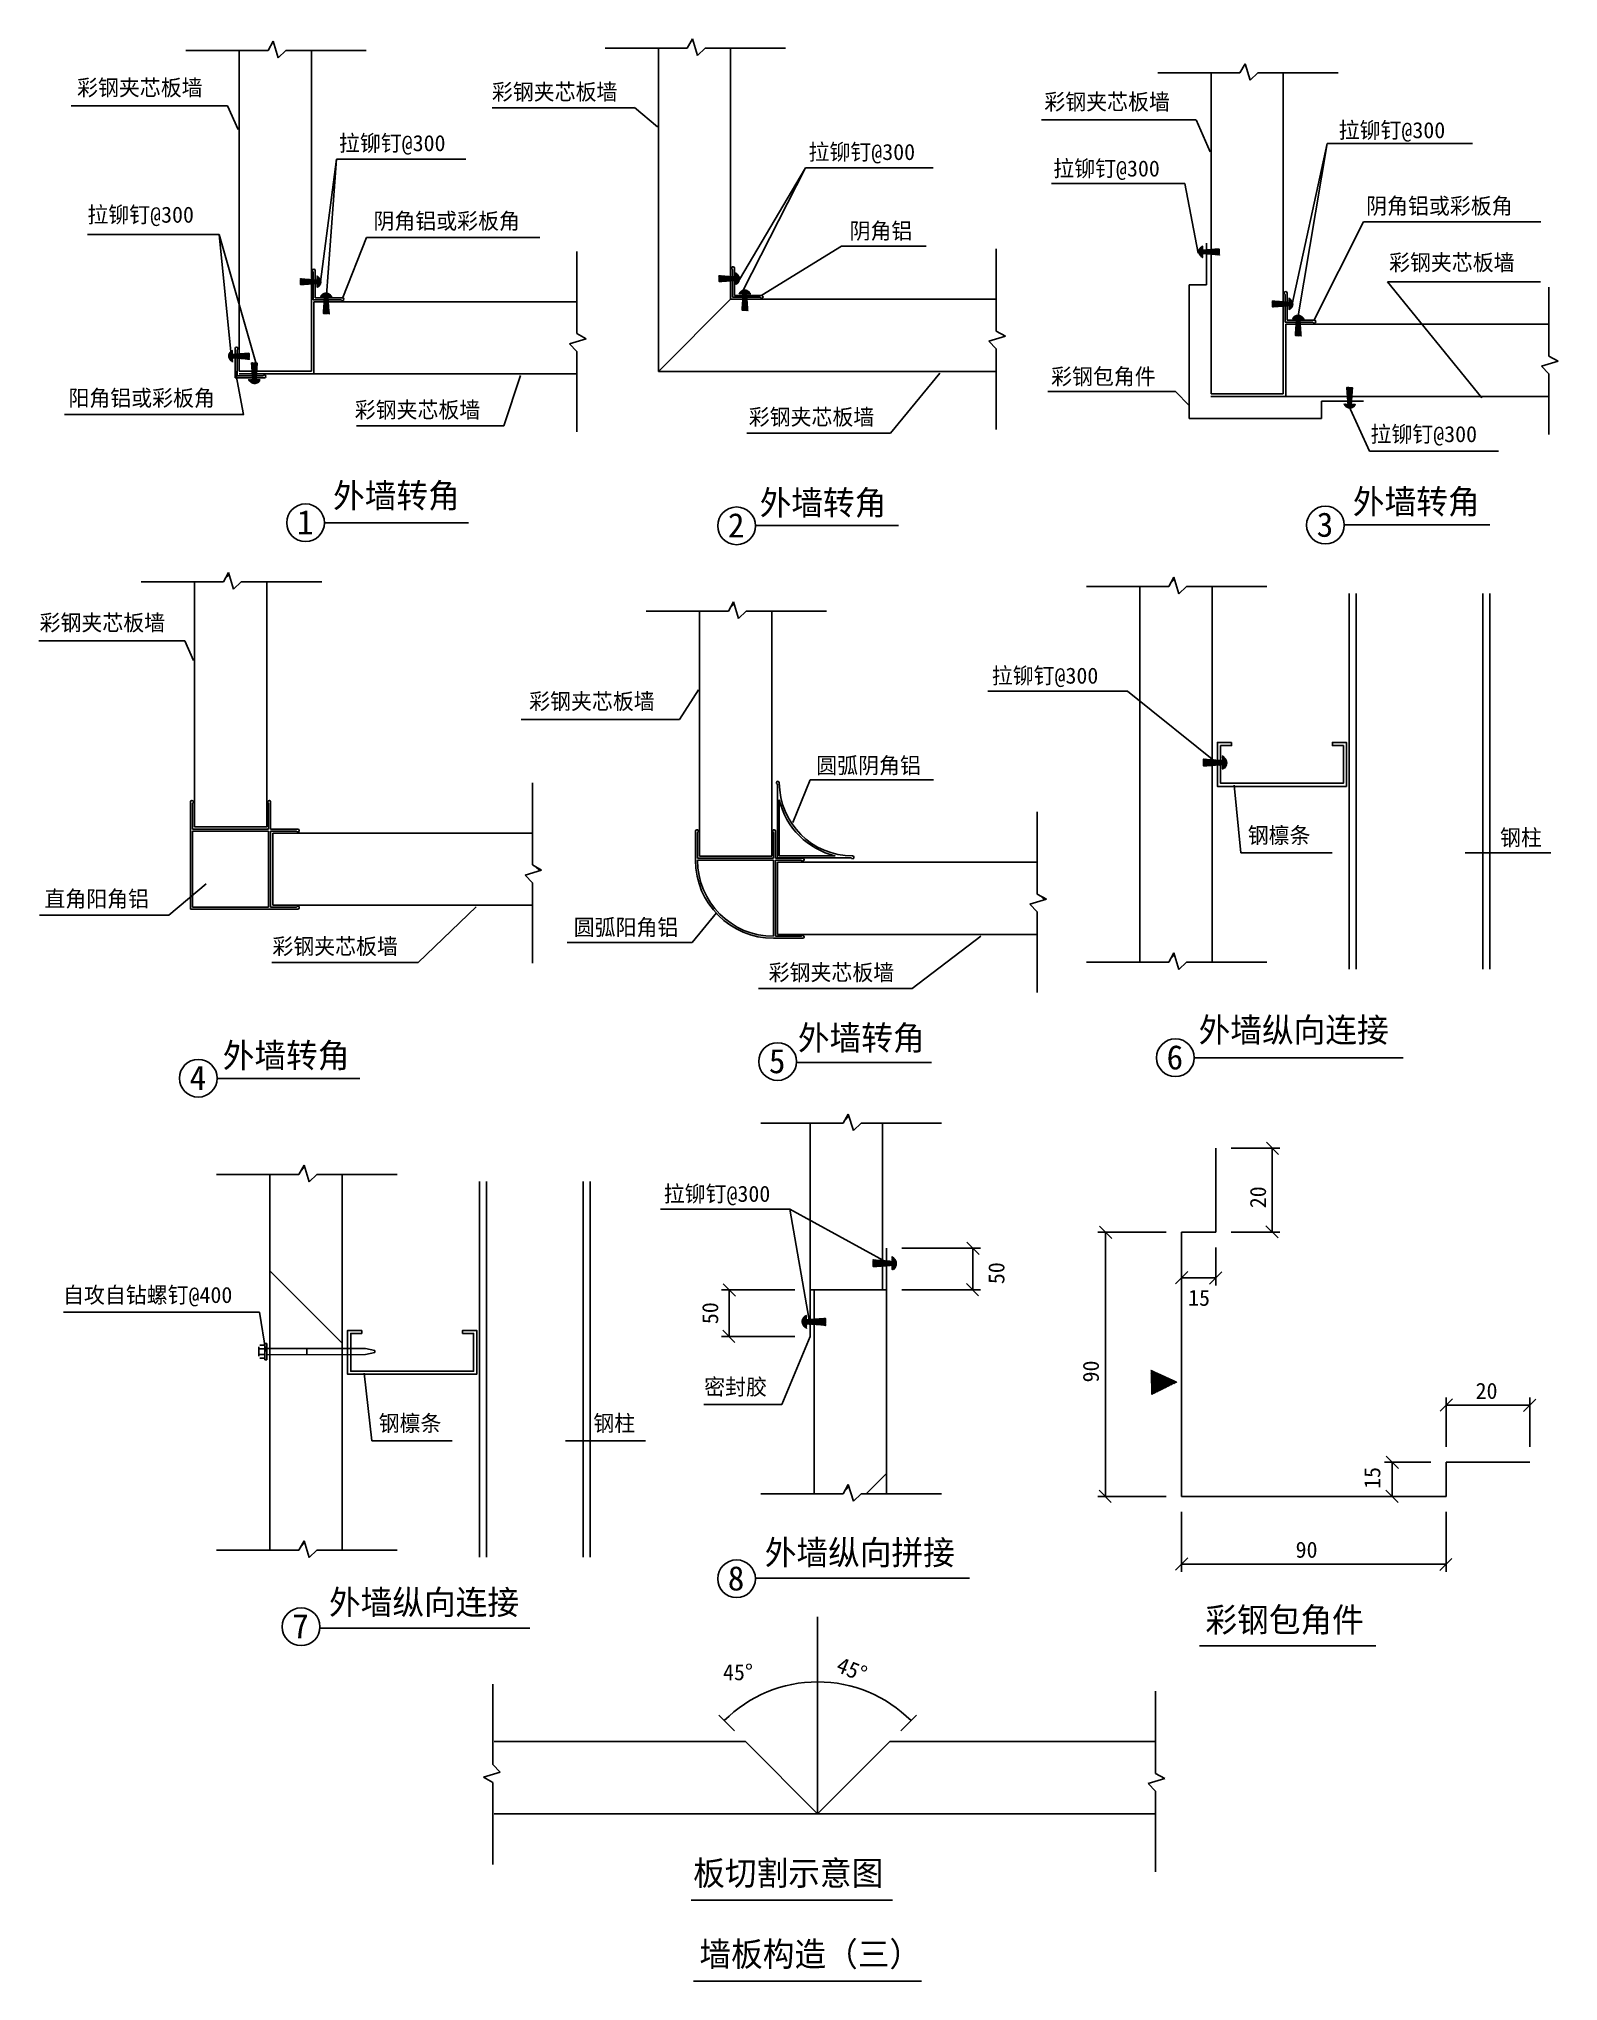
# Model space of a CAD drawing. Header units: metres. Extents: x 346 to 1337, y 567 to 1835.
import ezdxf

# ---------------------------------------------------------------- set-up
doc = ezdxf.new("R2010")
doc.units = ezdxf.units.M
doc.layers.add('_TCH_MASK', color=7, linetype='Continuous')

# ---------------------------------------------------------------- blocks, each defined once
blk = doc.blocks.new('_ARCHTICK')
at = {"color": 6, "linetype": 'ByBlock'}
blk.add_lwpolyline([(-0.59, -0.59), (0.55, 0.55)], dxfattribs=at)

msp = doc.modelspace()

# ---------------------------------------------------------------- hatches: boundary and pattern name
at = {"layer": '_TCH_MASK'}
h = msp.add_hatch(dxfattribs=at)
h.set_pattern_fill('SOLID')
h.paths.add_polyline_path([(1105, 1700.04), (1105, 1697.45), (1115.93, 1698.26), (1115.93, 1694.12), (1105, 1694.93), (1105, 1692.33, -0.7)])
h = msp.add_hatch(dxfattribs=at)
h.set_pattern_fill('SOLID')
h.paths.add_polyline_path([(526.98, 1680.51), (526.98, 1677.91), (516.05, 1678.72), (516.05, 1674.58), (526.98, 1675.4), (526.98, 1672.8, 0.7)])
h = msp.add_hatch(dxfattribs=at)
h.set_pattern_fill('SOLID')
h.paths.add_polyline_path([(800.17, 1682.52), (800.17, 1679.92), (789.24, 1680.73), (789.24, 1676.59), (800.17, 1677.41), (800.17, 1674.81, 0.7)])
h = msp.add_hatch(dxfattribs=at)
h.set_pattern_fill('SOLID')
h.paths.add_polyline_path([(529.2, 1666.72), (531.8, 1666.72), (530.98, 1655.79), (535.12, 1655.79), (534.31, 1666.72), (536.91, 1666.72, 0.7)])
h = msp.add_hatch(dxfattribs=at)
h.set_pattern_fill('SOLID')
h.paths.add_polyline_path([(802.38, 1668.73), (804.98, 1668.73), (804.17, 1657.8), (808.31, 1657.8), (807.5, 1668.73), (810.1, 1668.73, 0.7)])
h = msp.add_hatch(dxfattribs=at)
h.set_pattern_fill('SOLID')
h.paths.add_polyline_path([(1161.21, 1666.05), (1161.21, 1663.45), (1150.29, 1664.26), (1150.29, 1660.12), (1161.21, 1660.94), (1161.21, 1658.34, 0.7)])
h = msp.add_hatch(dxfattribs=at)
h.set_pattern_fill('SOLID')
h.paths.add_polyline_path([(1163.43, 1652.26), (1166.03, 1652.26), (1165.22, 1641.33), (1169.36, 1641.33), (1168.55, 1652.26), (1171.14, 1652.26, 0.7)])
h = msp.add_hatch(dxfattribs=at)
h.set_pattern_fill('SOLID')
h.paths.add_polyline_path([(471.98, 1631.95), (471.98, 1629.35), (482.91, 1630.17), (482.91, 1626.03), (471.98, 1626.84), (471.98, 1624.24, -0.7)])
h = msp.add_hatch(dxfattribs=at)
h.set_pattern_fill('SOLID')
h.paths.add_polyline_path([(482.31, 1612.8), (484.91, 1612.8), (484.1, 1623.73), (488.24, 1623.73), (487.42, 1612.8), (490.02, 1612.8, -0.7)])
h = msp.add_hatch(dxfattribs=at)
h.set_pattern_fill('SOLID')
h.paths.add_polyline_path([(1196.99, 1596.79), (1199.59, 1596.79), (1198.77, 1607.72), (1202.91, 1607.72), (1202.1, 1596.79), (1204.7, 1596.79, -0.7)])
h = msp.add_hatch(dxfattribs=at)
h.set_pattern_fill('ANSI37', scale=170)
h.paths.add_polyline_path([(1063.93, 1232.54), (1082.8, 1232.54), (1086.12, 1238.57), (1089.44, 1227.76), (1094.42, 1232.54), (1111.06, 1232.54), (1111.06, 1477.77), (1094.42, 1477.77), (1089.44, 1472.99), (1086.54, 1482.46), (1083.97, 1479.9), (1082.8, 1477.77), (1063.93, 1477.77)])
h = msp.add_hatch(dxfattribs=at)
h.set_pattern_fill('SOLID')
h.paths.add_polyline_path([(1117.78, 1358.38), (1117.78, 1361.34), (1105.33, 1360.41), (1105.33, 1365.13), (1117.78, 1364.2), (1117.78, 1367.16, -0.7)])
h = msp.add_hatch(dxfattribs=at)
h.set_pattern_fill('ANSI37', scale=170)
h.paths.add_polyline_path([(895.94, 1127.34), (882.03, 1127.34), (877.05, 1122.56), (874.15, 1132.03), (871.58, 1129.46), (870.41, 1127.34), (848.8, 1127.34), (848.8, 1049.11), (895.94, 1037.32)])
h.paths.add_polyline_path([(848.8, 1049.11), (848.8, 1018.65), (895.94, 1018.65), (895.94, 1037.32)])
h = msp.add_hatch(dxfattribs=at)
h.set_pattern_fill('ANSI37', scale=170)
h.paths.add_polyline_path([(496.37, 848.77), (515.24, 848.77), (518.56, 854.8), (521.88, 843.99), (526.86, 848.77), (543.5, 848.77), (543.5, 1094.01), (526.86, 1094.01), (521.88, 1089.23), (518.98, 1098.69), (516.41, 1096.13), (515.24, 1094.01), (496.37, 1094.01)])
h = msp.add_hatch(dxfattribs=at)
h.set_pattern_fill('SOLID')
h.paths.add_polyline_path([(902.2, 1031.54), (902.2, 1034.5), (889.75, 1033.57), (889.75, 1038.29), (902.2, 1037.36), (902.2, 1040.32, -0.7)])
h = msp.add_hatch(dxfattribs=at)
h.set_pattern_fill('ANSI37', scale=170)
h.paths.add_polyline_path([(898.67, 1018.65), (851.54, 1018.65), (851.54, 885.42), (870.41, 885.42), (873.73, 891.45), (877.05, 880.64), (882.03, 885.42), (898.67, 885.42)])
h = msp.add_hatch(dxfattribs=at)
h.set_pattern_fill('SOLID')
h.paths.add_polyline_path([(846.54, 993.37), (846.54, 996.33), (858.98, 995.41), (858.98, 1000.12), (846.54, 999.19), (846.54, 1002.16, 0.7)])
h = msp.add_hatch(dxfattribs=at)
h.set_pattern_fill('SOLID')
h.paths.add_polyline_path([(1088.24, 958.53), (1071.58, 950.24), (1071.31, 966.25)])

# ---------------------------------------------------------------- linework, layer by layer
for p, q in [((531.93, 1519.25), (625.96, 1519.25)), ((813.38, 1517.49), (906.53, 1517.49)), ((1197.36, 1517.94), (1292.28, 1517.94)), ((840.13, 1167.11), (927.97, 1167.11)), ((1099.66, 1169.98), (1235.74, 1169.98)), ((461.9, 1156.5), (555.08, 1156.5)), ((813.31, 830.35), (952.84, 830.35)), ((528.92, 797.88), (665.84, 797.88)), ((1102.86, 786.33), (1217.85, 786.33)), ((771.18, 620.21), (902.49, 620.21)), ((772.73, 567.36), (921.39, 567.36))]:
    msp.add_line(p, q)
for p, q in [((495.1, 1827.59), (441.41, 1827.59)), ((476.22, 1827.59), (476.22, 1618.22)), ((498.41, 1833.62), (495.1, 1827.59)), ((501.73, 1822.81), (498.41, 1833.62)), ((506.71, 1827.59), (501.73, 1822.81)), ((559.21, 1827.59), (506.71, 1827.59)), ((523.35, 1827.59), (523.35, 1618.22)), ((768.69, 1829.2), (715, 1829.2)), ((749.81, 1829.2), (749.81, 1618.09)), ((772.01, 1835.23), (768.69, 1829.2)), ((775.32, 1824.42), (772.01, 1835.23)), ((780.3, 1829.2), (775.32, 1824.42)), ((832.8, 1829.2), (780.3, 1829.2)), ((796.94, 1829.2), (796.94, 1665.22)), ((1132.62, 1819), (1129.3, 1812.96)), ((1135.94, 1808.18), (1132.62, 1819)), ((1129.3, 1812.96), (1075.61, 1812.96)), ((1110.42, 1812.96), (1110.42, 1603.59)), ((1140.92, 1812.96), (1135.94, 1808.18)), ((1193.42, 1812.96), (1140.92, 1812.96)), ((1157.55, 1812.96), (1157.55, 1603.59)), ((468.55, 1791.53), (366.63, 1791.53)), ((468.55, 1791.53), (475.65, 1776.16)), ((733.97, 1790.24), (641.3, 1790.24)), ((734.12, 1790.39), (749.25, 1777.77)), ((1100.52, 1782.27), (999.69, 1782.27)), ((1100.61, 1782.27), (1109.86, 1761.53)), ((1186.22, 1766.89), (1163.42, 1661.93)), ((1186.22, 1766.89), (1167.18, 1654.48)), ((1186.22, 1766.89), (1281.03, 1766.89)), ((539.8, 1756.78), (529.22, 1676.56)), ((539.8, 1756.78), (533.32, 1667.96)), ((539.8, 1756.78), (624.07, 1756.78)), ((845.69, 1751.05), (802.81, 1678.17)), ((845.69, 1751.05), (804.88, 1670.71)), ((845.69, 1751.05), (929.18, 1751.05)), ((1006.32, 1740.84), (1093.36, 1740.84)), ((1093.36, 1740.84), (1102.03, 1695.42)), ((1209.9, 1715.73), (1177.47, 1651.45)), ((1209.9, 1715.73), (1325.51, 1715.73)), ((377.3, 1707.56), (463.25, 1707.56)), ((463.25, 1707.56), (487.78, 1621.49)), ((463.25, 1707.56), (471.03, 1628.81)), ((559.24, 1705.62), (543.79, 1666.38)), ((559.24, 1705.62), (672.38, 1705.62)), ((869.37, 1699.89), (817.26, 1667.84)), ((869.37, 1699.89), (924.64, 1699.89)), ((1107.42, 1674.55), (1107.42, 1701.92)), ((696.68, 1642.83), (696.68, 1696.52)), ((970.27, 1644.44), (970.27, 1698.13)), ((516.37, 1676.56), (529.22, 1676.56)), ((524.56, 1683.06), (524.56, 1664.89)), ((525.86, 1683.94), (525.86, 1666.19)), ((789.96, 1678.17), (802.81, 1678.17)), ((798.15, 1684.66), (798.15, 1666.5)), ((799.45, 1685.55), (799.45, 1667.8)), ((1096.18, 1587.39), (1096.18, 1674.55)), ((1096.18, 1674.55), (1107.42, 1674.55)), ((1225.63, 1676.68), (1287.19, 1600.79)), ((1225.63, 1676.68), (1325.5, 1676.68)), ((542.72, 1664.89), (524.56, 1664.89)), ((524.96, 1616.48), (524.96, 1663.61)), ((696.68, 1663.61), (524.96, 1663.61)), ((543.61, 1666.19), (525.86, 1666.19)), ((749.81, 1618.09), (796.94, 1665.22)), ((970.27, 1665.22), (796.94, 1665.22)), ((816.31, 1666.5), (798.15, 1666.5)), ((817.2, 1667.8), (799.45, 1667.8)), ((804.88, 1670.71), (804.88, 1661.19)), ((1150.57, 1661.93), (1163.42, 1661.93)), ((1158.76, 1668.43), (1158.76, 1650.26)), ((1160.06, 1669.31), (1160.06, 1651.56)), ((1330.88, 1628.2), (1330.88, 1673.15)), ((1176.93, 1650.26), (1158.76, 1650.26)), ((1159.16, 1601.85), (1159.16, 1648.98)), ((1330.88, 1648.98), (1159.16, 1648.98)), ((1177.81, 1651.56), (1160.06, 1651.56)), ((691.9, 1636.19), (702.71, 1639.51)), ((696.68, 1631.21), (691.9, 1636.19)), ((702.71, 1639.51), (696.68, 1642.83)), ((965.49, 1637.8), (976.3, 1641.12)), ((970.27, 1632.82), (965.49, 1637.8)), ((976.3, 1641.12), (970.27, 1644.44)), ((473.66, 1633.04), (473.66, 1613.99)), ((474.96, 1632.16), (474.96, 1615.29)), ((696.68, 1578.71), (696.68, 1631.21)), ((970.27, 1580.32), (970.27, 1632.82)), ((1326.1, 1621.57), (1336.91, 1624.88)), ((1336.91, 1624.88), (1330.88, 1628.2)), ((479.02, 1589.96), (473.66, 1619.01)), ((492.71, 1613.99), (473.66, 1613.99)), ((491.82, 1615.29), (474.96, 1615.29)), ((696.68, 1616.48), (476.17, 1616.48)), ((523.35, 1618.22), (476.22, 1618.22)), ((648.96, 1582.69), (659.93, 1615.41)), ((970.27, 1618.09), (749.81, 1618.09)), ((901.36, 1577.75), (933.52, 1617.02)), ((1330.88, 1616.59), (1326.1, 1621.57)), ((1330.88, 1576.87), (1330.88, 1616.59)), ((1087.2, 1604.94), (1003.89, 1604.94)), ((1087.2, 1604.94), (1096.18, 1595.93)), ((1330.88, 1601.85), (1110.37, 1601.85)), ((1157.55, 1603.59), (1110.42, 1603.59)), ((1209.89, 1598.63), (1182.51, 1598.63)), ((1182.51, 1598.63), (1182.51, 1587.39)), ((1200.37, 1606.87), (1200.37, 1595.69)), ((479.3, 1589.92), (362.27, 1589.92)), ((1182.51, 1587.39), (1096.18, 1587.39)), ((1213.84, 1566.06), (1200.37, 1595.69)), ((648.96, 1582.69), (552.74, 1582.69)), ((901.36, 1577.75), (807.48, 1577.75)), ((1213.84, 1566.06), (1297.97, 1566.06)), ((469.32, 1486.79), (466, 1480.76)), ((469.74, 1485.45), (467.17, 1482.89)), ((472.64, 1475.98), (469.32, 1486.79)), ((1086.12, 1483.81), (1082.8, 1477.77)), ((1089.44, 1472.99), (1086.12, 1483.81)), ((466, 1480.76), (412.31, 1480.76)), ((447.13, 1480.76), (447.13, 1320.79)), ((477.62, 1480.76), (472.64, 1475.98)), ((530.12, 1480.76), (477.62, 1480.76)), ((494.26, 1480.76), (494.26, 1320.79)), ((1082.8, 1477.77), (1029.12, 1477.77)), ((1063.93, 1477.77), (1063.93, 1232.54)), ((1086.54, 1482.46), (1083.97, 1479.9)), ((1094.42, 1477.77), (1089.44, 1472.99)), ((1146.92, 1477.77), (1094.42, 1477.77)), ((1111.06, 1477.77), (1111.06, 1232.54)), ((1200.57, 1473.13), (1200.57, 1227.89)), ((1205.22, 1473.13), (1205.22, 1227.89)), ((1287.75, 1473.13), (1287.75, 1227.89)), ((1292.4, 1473.13), (1292.4, 1227.89)), ((795.48, 1461.7), (741.79, 1461.7)), ((776.6, 1461.7), (776.6, 1301.73)), ((798.8, 1467.73), (795.48, 1461.7)), ((799.21, 1466.39), (796.65, 1463.82)), ((802.12, 1456.92), (798.8, 1467.73)), ((807.1, 1461.7), (802.12, 1456.92)), ((859.6, 1461.7), (807.1, 1461.7)), ((823.73, 1461.7), (823.73, 1301.73)), ((440.81, 1442.26), (345.55, 1442.26)), ((440.81, 1442.26), (446.56, 1429.33)), ((763.6, 1390.94), (776.04, 1410.27)), ((1055.85, 1409.5), (964.87, 1409.5)), ((1055.85, 1409.5), (1116.6, 1360.6)), ((763.6, 1390.94), (660.35, 1390.94)), ((667.58, 1296), (667.58, 1349.69)), ((827.42, 1348.79), (827.42, 1300.62)), ((848.91, 1351.44), (837.63, 1323.67)), ((848.91, 1351.44), (929.26, 1351.44)), ((1125.44, 1347.99), (1129.95, 1303.89)), ((444.57, 1337.11), (444.57, 1267.16)), ((445.87, 1336.23), (445.87, 1319.36)), ((495.47, 1336.23), (495.47, 1319.36)), ((496.77, 1337.11), (496.77, 1319.36)), ((828.72, 1338.45), (828.72, 1301.92)), ((445.87, 1319.36), (495.47, 1319.36)), ((494.26, 1320.79), (447.13, 1320.79)), ((514.52, 1319.36), (496.77, 1319.36)), ((997.06, 1276.94), (997.06, 1330.63)), ((445.87, 1318.06), (495.47, 1318.06)), ((445.87, 1318.06), (445.87, 1268.46)), ((474.37, 1318.06), (474.41, 1318.06)), ((495.47, 1318.06), (495.47, 1268.46)), ((496.77, 1318.06), (496.77, 1268.46)), ((513.63, 1318.06), (496.77, 1318.06)), ((498.16, 1269.65), (498.16, 1316.78)), ((667.58, 1316.78), (498.16, 1316.78)), ((774.04, 1318.05), (774.04, 1299)), ((775.34, 1317.16), (775.34, 1300.3)), ((824.94, 1317.16), (824.94, 1300.3)), ((826.24, 1318.05), (826.24, 1300.3)), ((673.62, 1292.68), (667.58, 1296)), ((672.27, 1292.27), (669.71, 1294.83)), ((775.34, 1300.3), (824.94, 1300.3)), ((775.34, 1299), (824.94, 1299)), ((823.73, 1301.73), (776.6, 1301.73)), ((803.84, 1299), (803.89, 1299)), ((824.94, 1299), (824.94, 1249.4)), ((843.99, 1300.3), (826.24, 1300.3)), ((826.24, 1299), (826.24, 1249.4)), ((843.11, 1299), (826.24, 1299)), ((875.58, 1300.62), (827.42, 1300.62)), ((827.63, 1250.59), (827.63, 1297.72)), ((997.06, 1297.72), (827.63, 1297.72)), ((865.25, 1301.92), (828.72, 1301.92)), ((1129.95, 1303.89), (1189.54, 1303.89)), ((1276.31, 1303.89), (1332.2, 1303.89)), ((430.4, 1263.23), (454.77, 1283.76)), ((495.47, 1288.26), (495.47, 1288.22)), ((662.8, 1289.36), (673.62, 1292.68)), ((667.58, 1284.38), (662.8, 1289.36)), ((667.58, 1231.88), (667.58, 1284.38)), ((495.47, 1268.46), (445.87, 1268.46)), ((513.63, 1268.46), (496.77, 1268.46)), ((667.58, 1269.65), (498.16, 1269.65)), ((593.1, 1232.39), (630.84, 1268.59)), ((824.94, 1269.2), (824.94, 1269.15)), ((992.28, 1270.3), (1003.09, 1273.62)), ((997.06, 1265.32), (992.28, 1270.3)), ((1003.09, 1273.62), (997.06, 1276.94)), ((1001.75, 1273.21), (999.18, 1275.77)), ((430.4, 1263.23), (345.91, 1263.23)), ((514.52, 1267.16), (444.57, 1267.16)), ((771.87, 1245.43), (787.67, 1264.69)), ((997.06, 1212.82), (997.06, 1265.32)), ((771.87, 1245.43), (690.25, 1245.43)), ((843.99, 1248.1), (824.94, 1248.1)), ((843.11, 1249.4), (826.24, 1249.4)), ((997.06, 1250.59), (827.63, 1250.59)), ((915.38, 1215.33), (960.31, 1249.52)), ((593.1, 1232.39), (497.47, 1232.39)), ((1082.8, 1232.54), (1029.12, 1232.54)), ((1086.12, 1238.57), (1082.8, 1232.54)), ((1086.54, 1237.23), (1083.97, 1234.66)), ((1089.44, 1227.76), (1086.12, 1238.57)), ((1094.42, 1232.54), (1089.44, 1227.76)), ((1146.92, 1232.54), (1094.42, 1232.54)), ((915.38, 1215.33), (815.08, 1215.33)), ((873.73, 1133.37), (870.41, 1127.34)), ((874.15, 1132.03), (871.58, 1129.46)), ((877.05, 1122.56), (873.73, 1133.37)), ((870.41, 1127.34), (816.72, 1127.34)), ((848.8, 1127.34), (848.8, 988.09)), ((882.03, 1127.34), (877.05, 1122.56)), ((934.53, 1127.34), (882.03, 1127.34)), ((895.94, 1127.34), (895.94, 1018.65)), ((1113.6, 1111.11), (1113.6, 1056.36)), ((1123.6, 1111.11), (1155.37, 1111.11)), ((1150.37, 1111.11), (1150.37, 1056.36)), ((515.24, 1094.01), (461.55, 1094.01)), ((496.37, 1094.01), (496.37, 848.77)), ((518.56, 1100.04), (515.24, 1094.01)), ((518.98, 1098.69), (516.41, 1096.13)), ((521.88, 1089.23), (518.56, 1100.04)), ((526.86, 1094.01), (521.88, 1089.23)), ((579.36, 1094.01), (526.86, 1094.01)), ((543.5, 1094.01), (543.5, 848.77)), ((633.01, 1089.36), (633.01, 844.13)), ((637.66, 1089.36), (637.66, 844.13)), ((700.73, 1089.36), (700.73, 844.13)), ((705.38, 1089.36), (705.38, 844.13)), ((835.56, 1071.27), (751.12, 1071.27)), ((899.08, 1036.53), (835.56, 1071.27)), ((848.8, 995.06), (835.56, 1071.27)), ((1081.12, 1056.36), (1036.51, 1056.36)), ((1041.51, 883.69), (1041.51, 1056.36)), ((1113.6, 1056.36), (1091.12, 1056.36)), ((1091.12, 1056.36), (1091.12, 883.69)), ((1123.6, 1056.36), (1155.37, 1056.36)), ((898.67, 1045.86), (898.67, 885.42)), ((908.67, 1045.86), (959.93, 1045.86)), ((954.93, 1045.86), (954.93, 1018.65)), ((1091.12, 1046.36), (1091.12, 1021.45)), ((1113.6, 1046.36), (1113.6, 1021.45)), ((838.8, 1018.65), (790.91, 1018.65)), ((795.91, 988.09), (795.91, 1018.65)), ((848.8, 1018.65), (898.67, 1018.65)), ((851.54, 1018.65), (851.54, 885.42)), ((908.67, 1018.65), (959.93, 1018.65)), ((1113.6, 1026.45), (1091.12, 1026.45)), ((489.44, 1004.11), (361.64, 1004.11)), ((489.44, 1004.11), (493.62, 978.36)), ((489.16, 981.35), (489.17, 975.26)), ((489.76, 982.51), (492.94, 982.51)), ((489.76, 980.19), (492.94, 980.19)), ((489.76, 976.42), (492.94, 976.42)), ((494.29, 983.7), (492.94, 983.7)), ((492.94, 983.7), (492.95, 972.9)), ((494.29, 983.7), (494.3, 972.9)), ((558.61, 980.36), (494.29, 980.33)), ((558.63, 976.32), (494.29, 976.28)), ((520.36, 980.34), (520.36, 976.29)), ((564.76, 979.05), (558.6, 980.36)), ((564.76, 977.63), (558.61, 976.31)), ((564.76, 979.05), (564.76, 977.63)), ((838.8, 988.09), (790.91, 988.09)), ((848.8, 988.09), (830.42, 943.87)), ((489.76, 974.1), (492.95, 974.1)), ((494.3, 972.9), (492.95, 972.9)), ((557.88, 964.22), (562.88, 920.12)), ((830.42, 943.87), (779.38, 943.87)), ((1263.79, 916.18), (1263.79, 948.35)), ((1263.79, 943.35), (1318.54, 943.35)), ((1318.54, 916.18), (1318.54, 948.35)), ((562.88, 920.12), (615.25, 920.12)), ((689.29, 920.12), (741.32, 920.12)), ((1253.79, 906.18), (1223.65, 906.18)), ((1228.65, 906.18), (1228.65, 883.69)), ((1318.54, 906.18), (1263.79, 906.18)), ((1263.79, 906.18), (1263.79, 883.69)), ((873.73, 891.45), (870.41, 885.42)), ((874.15, 890.11), (871.58, 887.55)), ((877.05, 880.64), (873.73, 891.45)), ((870.41, 885.42), (816.72, 885.42)), ((882.03, 885.42), (877.05, 880.64)), ((934.53, 885.42), (882.03, 885.42)), ((1081.12, 883.69), (1036.51, 883.69)), ((1263.79, 883.69), (1091.12, 883.69)), ((1253.79, 883.69), (1223.65, 883.69)), ((1091.12, 873.69), (1091.12, 834.46)), ((1263.79, 873.69), (1263.79, 834.46)), ((518.56, 854.8), (515.24, 848.77)), ((518.98, 853.46), (516.41, 850.9)), ((521.88, 843.99), (518.56, 854.8)), ((515.24, 848.77), (461.55, 848.77)), ((526.86, 848.77), (521.88, 843.99)), ((579.36, 848.77), (526.86, 848.77)), ((1263.79, 839.46), (1091.12, 839.46)), ((853.73, 676.58), (853.73, 805.27)), ((641.82, 761.22), (641.82, 708.72)), ((1074.19, 702.93), (1074.19, 756.62)), ((799.52, 730.78), (789.28, 741.03)), ((907.93, 730.78), (918.17, 741.03)), ((642.61, 723.71), (806.59, 723.71)), ((853.73, 676.58), (806.59, 723.71)), ((853.73, 676.58), (900.86, 723.71)), ((1074.19, 723.71), (900.86, 723.71)), ((646.6, 703.74), (635.79, 700.42)), ((635.79, 700.42), (641.82, 697.1)), ((641.82, 708.72), (646.6, 703.74)), ((1069.4, 696.29), (1080.22, 699.61)), ((1080.22, 699.61), (1074.19, 702.93)), ((641.82, 697.1), (641.82, 643.41)), ((1074.19, 691.31), (1069.4, 696.29)), ((1074.19, 638.81), (1074.19, 691.31)), ((642.61, 676.58), (853.73, 676.58)), ((1074.19, 676.58), (853.73, 676.58))]:
    msp.add_line(p, q, dxfattribs=at)
for points in [[(1123.83, 1375.93), (1114.6, 1375.93), (1114.6, 1347.28), (1198.81, 1347.28), (1198.81, 1375.93), (1189.58, 1375.93), (1189.58, 1373.93), (1196.81, 1373.93), (1196.81, 1349.28), (1116.6, 1349.28), (1116.6, 1373.93), (1123.83, 1373.93)], [(556.27, 992.16), (547.04, 992.16), (547.04, 963.51), (631.25, 963.51), (631.25, 992.16), (622.02, 992.16), (622.02, 990.16), (629.25, 990.16), (629.25, 965.51), (549.04, 965.51), (549.04, 990.16), (556.27, 990.16)]]:
    msp.add_lwpolyline(points, close=True, dxfattribs=at)
for centre in [(519.6, 1519.36), (800.86, 1517.34), (1185.07, 1517.86), (827.61, 1167.64), (1087.13, 1170.16), (449.6, 1156.75), (800.81, 830.06), (516.62, 798.67)]:
    msp.add_circle(centre, 12.31, dxfattribs=at)
for centre, radius, start, end in [((798.5, 1685.55), 0.95, 0, 248.38), ((524.91, 1683.94), 0.95, 0, 248.38), ((524.56, 1613.99), 50.9, 180, 180), ((543.61, 1665.24), 0.95, 201.62, 90), ((817.2, 1666.85), 0.95, 201.62, 90), ((1159.11, 1669.31), 0.95, 0, 248.38), ((1177.81, 1650.61), 0.95, 201.62, 90), ((474.61, 1633.04), 0.95, 291.62, 180), ((492.71, 1614.94), 0.95, 270, 158.38), ((495.47, 1318.06), 50.9, 180, 180), ((824.94, 1299), 50.9, 180, 180), ((827.77, 1349.67), 0.95, 0, 248.38), ((876.47, 1349.67), 47.75, 180, 270), ((445.52, 1337.11), 0.95, 291.62, 180), ((495.82, 1337.11), 0.95, 0, 248.38), ((876.47, 1349.67), 49.05, 193.22, 256.78), ((514.52, 1318.41), 0.95, 201.62, 90), ((774.99, 1318.05), 0.95, 291.62, 180), ((825.29, 1318.05), 0.95, 0, 248.38), ((824.94, 1299), 50.9, 180, 270), ((824.94, 1299), 49.6, 180, 270), ((843.99, 1299.35), 0.95, 201.62, 90), ((876.47, 1300.97), 0.95, 201.62, 90), ((514.52, 1268.11), 0.95, 270, 158.38), ((843.99, 1249.05), 0.95, 270, 158.38), ((853.73, 676.58), 86.14, 90, 135), ((853.73, 676.58), 86.14, 45, 90)]:
    msp.add_arc(centre, radius, start, end, dxfattribs=at)

# ---------------------------------------------------------------- block references
at = {"layer": '_TCH_MASK', "xscale": 7, "yscale": 7, "zscale": 7}
for p, rotation in [((1150.37, 1111.11), 90), ((1041.51, 1056.36), 90), ((1150.37, 1056.36), 270), ((954.93, 1045.86), 90), ((1091.12, 1026.45), 180), ((795.91, 1018.65), 90), ((954.93, 1018.65), 270), ((795.91, 988.09), 270), ((1263.79, 943.35), 180), ((1228.65, 906.18), 90), ((1041.51, 883.69), 270), ((1228.65, 883.69), 270), ((1091.12, 839.46), 180)]:
    msp.add_blockref('_ARCHTICK', p, dxfattribs=dict(at, rotation=rotation))
for p in [(1113.6, 1026.45), (1318.54, 943.35), (1263.79, 839.46)]:
    msp.add_blockref('_ARCHTICK', p, dxfattribs=at)

# ---------------------------------------------------------------- texts
for s, rotation, p in [('20', 90, (1146.28, 1071.9)), ('50', 90, (975.59, 1022.36)), ('50', 90, (788.82, 996.24)), ('90', 90, (1037.23, 958.19)), ('15', 90, (1220.86, 888.7)), ('45°', 337.5, (865.03, 769.73))]:
    msp.add_text(s, height=10.5, rotation=rotation).set_placement(p)
for s, p in [('15', (1095.43, 1008.21)), ('20', (1283.06, 947.44)), ('90', (1165.61, 843.74)), ('45°', (791.98, 763.79))]:
    msp.add_text(s, height=10.5).set_placement(p)
at = {"layer": '_TCH_MASK'}
for s, height, p in [('彩钢夹芯板墙', 10.5, (370.48, 1798.16)), ('彩钢夹芯板墙', 10.5, (641.17, 1795.36)), ('彩钢夹芯板墙', 10.5, (1001.65, 1788.89)), ('拉铆钉@300', 10.5, (1193.71, 1770.37)), ('拉铆钉@300', 10.5, (541.37, 1761.93)), ('拉铆钉@300', 10.5, (847.78, 1756.15)), ('拉铆钉@300', 10.5, (1007.47, 1745.37)), ('拉铆钉@300', 10.5, (377.21, 1715.23)), ('阴角铝或彩板角', 10.5, (1211.65, 1720.92)), ('阴角铝或彩板角', 10.5, (563.88, 1711.08)), ('阴角铝', 10.5, (874.54, 1704.65)), ('彩钢夹芯板墙', 10.5, (1226.58, 1684.02)), ('彩钢包角件', 10.5, (1006.05, 1609.58)), ('阳角铝或彩板角', 10.5, (364.84, 1595.53)), ('彩钢夹芯板墙', 10.5, (551.67, 1587.8)), ('彩钢夹芯板墙', 10.5, (808.77, 1583.15)), ('拉铆钉@300', 10.5, (1214.46, 1571.97)), ('外墙转角', 15.9, (537.53, 1529.11)), ('外墙转角', 15.9, (815.9, 1524.48)), ('外墙转角', 15.9, (1202.96, 1525.15)), ('1', 15.9, (513.95, 1511.72)), ('2', 15.9, (795.15, 1509.76)), ('3', 15.9, (1179.36, 1510.19)), ('彩钢夹芯板墙', 10.5, (346.02, 1448.88)), ('拉铆钉@300', 10.5, (967.34, 1414.32)), ('彩钢夹芯板墙', 10.5, (665.48, 1397.56)), ('圆弧阴角铝', 10.5, (852.81, 1355.67)), ('钢檩条', 10.5, (1134.38, 1310.09)), ('钢柱', 10.5, (1299.01, 1308.64)), ('直角阳角铝', 10.5, (349.17, 1268.62)), ('圆弧阳角铝', 10.5, (694.58, 1250.03)), ('彩钢夹芯板墙', 10.5, (497.9, 1237.62)), ('彩钢夹芯板墙', 10.5, (821.74, 1220.57)), ('外墙转角', 15.9, (840.85, 1175.13)), ('外墙纵向连接', 15.9, (1102.33, 1180.31)), ('外墙转角', 15.9, (465.55, 1163.67)), ('5', 15.9, (821.9, 1160.05)), ('6', 15.9, (1081.42, 1162.49)), ('4', 15.9, (443.89, 1149.17)), ('拉铆钉@300', 10.5, (753.29, 1076.09)), ('自攻自钻螺钉@400', 10.5, (361.32, 1010.05)), ('密封胶', 10.5, (779.69, 950.06)), ('钢檩条', 10.5, (567.31, 926.32)), ('钢柱', 10.5, (707.35, 926.32)), ('外墙纵向拼接', 15.9, (819.21, 839.2)), ('8', 15.9, (795.09, 822.39)), ('外墙纵向连接', 15.9, (534.87, 806.73)), ('彩钢包角件', 15.9, (1106.75, 795.28)), ('7', 15.9, (510.9, 791.09)), ('板切割示意图', 15.9, (772.51, 629.94)), ('墙板构造（三）', 15.9, (776.56, 577.09))]:
    msp.add_text(s, height=height, dxfattribs=at).set_placement(p)

doc.saveas('drawing.dxf')
